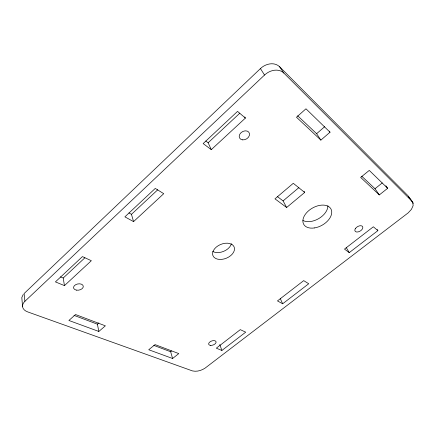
<?xml version="1.0" encoding="UTF-8"?>
<svg xmlns="http://www.w3.org/2000/svg" width="435" height="435" viewBox="0 0 435 435"><rect width="100%" height="100%" fill="white"/><g stroke="black" fill="none" stroke-linecap="round" stroke-linejoin="round"><path stroke-width="0.65" d="M23.224 294.49L21.804 297.535L22.538 306.327M260.445 68.583L24.094 293.543L24.909 301.308A12.528 7.699 -8.1 0 0 27.731 311.917L192.477 370.919C196.816 371.93 201.432 370.538 205.07 368.14L408.155 212.884L411.423 209.376L413.109 205.695L412.88 202.509L407.894 195.625L279.542 66.675C274.142 61.552 265.301 63.798 260.445 68.583L264.534 75.037A14.757 11.511 -38.1 0 1 283.843 73.053L412.369 201.666M24.909 301.308L264.534 75.037M64.451 285.616L91.339 260.717L82.438 256.601L55.419 281.896L64.451 285.616L63.211 278.025L84.852 257.825M133.561 221.622L124.894 216.847L155.262 188.415L163.739 193.684L133.561 221.622L131.468 214.319L157.769 189.769M244.791 116.955L245.4 118.07L211.29 149.651L208.137 142.762L239.767 113.236M98.837 331.454L68.888 320.475L75.532 314.538L105.368 325.826L98.837 331.454L97.386 324.173L98.832 322.917M329.3 131.152L330.029 132.218L320.872 140.108L316.631 133.681L324.684 126.683M277.291 196.538L283.098 200.905L298.878 187.621M304.685 192.439L293.288 183.309L274.969 198.838L286.632 207.506L304.685 192.439L304.06 191.351M153.805 345.401L170.656 351.741L171.646 350.947M361.746 176.218L375.003 188.719L382.256 182.934M172.592 358.494L178.79 353.59L155.05 344.612L148.732 349.745L172.592 358.494L170.656 351.741M387.672 188.301L369.277 170.4L360.653 177.415L379.315 194.913L387.672 188.301L385.829 185.734M221.883 350.463L245.71 332.161L240.289 329.648L216.325 348.174L221.883 350.463L219.789 344.536M282.663 303.777L308.73 283.75L303.701 280.629L277.465 300.911L282.663 303.777L280.26 298.535M377.885 230.637L373.35 226.787L344.498 249.092L349.24 252.632L377.885 230.637L377.15 229.517M73.999 315.37L97.386 324.173M60.454 276.867L63.211 278.025M128.983 212.927L131.468 214.319M211.29 149.651L203.156 143.577L237.537 111.387L245.4 118.07M205.798 141L208.137 142.762M320.872 140.108L296.491 117.243L305.957 108.793L330.029 132.218M297.676 115.808L316.631 133.681M408.405 196.473L412.88 202.509M412.429 202.471L413.174 203.477M375.003 188.719L379.315 194.913M279.542 66.675L283.843 73.053M346.222 247.531L349.24 252.632M283.098 200.905L286.632 207.506M327.903 205.766A15.475 9.88 -29.7 0 1 318.768 218.587A15.475 9.88 -29.7 0 1 302.912 220.458M231.404 243.758A11.348 7.471 -22.2 0 1 223.612 251.365A11.348 7.471 -22.2 0 1 212.688 251.435M355.303 228.739L354.933 229.56A4.404 2.588 -30.8 0 0 359.642 231.371A4.404 2.588 -30.8 0 0 362.05 226.053A4.404 2.588 -30.8 0 0 355.303 228.739M231.882 244.426L229.734 243.54A11.462 7.444 -22.2 0 0 216.282 247.085A11.462 7.444 -22.2 0 0 213.764 257.003L215.379 258.314A11.462 7.444 -22.2 0 0 230.784 255.562A11.462 7.444 -22.2 0 0 231.882 244.426M76.419 290.129A4.921 3.137 -10.7 0 0 83.275 286.17A4.921 3.137 -10.7 0 0 75.587 284.751A4.921 3.137 -10.7 0 0 76.419 290.129M242.551 139.863A5.481 4.171 -30.1 0 0 249.483 133.594A5.481 4.171 -30.1 0 0 241.082 132.626A5.481 4.171 -30.1 0 0 242.551 139.863M210.322 345.357A3.899 2.137 -19.7 0 0 216.103 342.22A3.899 2.137 -19.7 0 0 210.681 341.421A3.899 2.137 -19.7 0 0 210.322 345.357M314.413 227.94A15.633 9.842 -29.6 0 0 331.013 209.094A15.633 9.842 -29.6 0 0 306.517 212.818A15.633 9.842 -29.6 0 0 314.413 227.94"/></g></svg>
